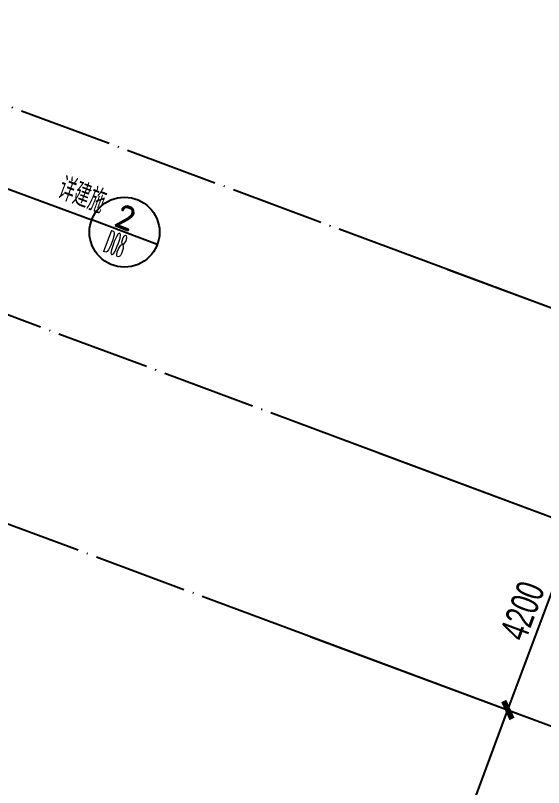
# Model space of a CAD drawing. Header units: millimetres. Extents: x 600121811 to 600690586, y 3472921280 to 3473279938.
# Drawn here: x 600584590 to 600595900, y 3473034515 to 3473051063 of the extents above; entities that cross this region are included whole.
import ezdxf
from ezdxf.enums import TextEntityAlignment as Align

# ---------------------------------------------------------------- set-up
doc = ezdxf.new("R2010")
doc.units = ezdxf.units.MM
doc.header["$LTSCALE"] = 1000
doc.linetypes.add('AX-MALL-GIRD-200$0$DOTE', pattern=[2.4200000000000004, 2, -0.2, 0.02, -0.2])
doc.layers.get('0').update_dxf_attribs({"linetype": 'CONTINUOUS'})
for name, color, linetype in [('AX-MALL-DIM-PGJ$0$A-Anno-Note', 241, 'CONTINUOUS'), ('AX-MALL-DIM-PGJ$0$DIM_IDEN', 3, 'CONTINUOUS'), ('AX-MALL-GIRD-200$0$A-Grid', 222, 'AX-MALL-GIRD-200$0$DOTE'), ('AX-MALL-GIRD-200$0$A-Grid-Iden', 11, 'CONTINUOUS'), ('AX-MALL-GJ-200$0$A-Anno-Note', 241, 'CONTINUOUS'), ('AX-MALL-WALL-GJ$0$A-SEE', 254, 'CONTINUOUS')]:
    doc.layers.add(name, color=color, linetype=linetype)
doc.styles.add('AX-MALL-DIM-PGJ$0$_TCH_DIM', font='zy_en.shx', dxfattribs={"width": 0.7, "bigfont": 'zy_cn.shx'})
doc.styles.add('AX-MALL-DIM-PGJ$0$_TCH_LABEL', font='ROMAND.shx', dxfattribs={"width": 0.7, "height": 5, "bigfont": 'zy_cn.shx'})
doc.styles.add('AX-MALL-GIRD-200$0$_TCH_DIM_T3', font='zy_en.shx', dxfattribs={"width": 0.7, "bigfont": 'zy_cn.shx'})
doc.dimstyles.new('AX-MALL-GIRD-200$0$_TCH_ARCH&&200', dxfattribs={"dimtxt": 595, "dimasz": 300, "dimexe": 500, "dimexo": 500, "dimgap": 152.5, "dimtad": 1, "dimdec": 0, "dimzin": 0, "dimdsep": 46, "dimtxsty": 'AX-MALL-GIRD-200$0$_TCH_DIM_T3', "dimblk": 'AX-MALL-GIRD-200$0$_ArchTick', "dimcen": 0.09, "dimclrt": 7, "dimazin": 2, "dimtfac": 1, "dimtdec": 0, "dimtix": 1, "dimtmove": 2, "dimatfit": 3, "dimfxl": 500, "dimtolj": 1, "dimtzin": 0, "dimarcsym": 0})

# ---------------------------------------------------------------- blocks, each defined once
blk = doc.blocks.new('AX-MALL-GIRD-200$0$_ArchTick')
at = {"color": 0, "linetype": 'ByBlock', "const_width": 0.4}
blk.add_lwpolyline([(-0.5, -0.5), (0.5, 0.5)], dxfattribs=at)
blk = doc.blocks.new('*D223')
at = {"layer": 'AX-MALL-GIRD-200$0$A-Grid-Iden', "color": 0, "lineweight": -2, "transparency": 16777216}
for p, q in [((600590919.102042, 3473037748.724088), (600595604.5427759, 3473036003.25993)), ((600592203.6189162, 3473028306.265912), (600595135.9987024, 3473036177.806345)), ((600587986.7222557, 3473029877.183655), (600592672.1629896, 3473028131.719496))]:
    blk.add_line(p, q, dxfattribs=at)
at = {"layer": 'AX-MALL-GIRD-200$0$A-Grid-Iden', "color": 0, "lineweight": -2, "transparency": 16777216, "xscale": 300, "yscale": 300, "zscale": 300}
for p, rotation in [((600595135.9987024, 3473036177.806345), 69.56816130891207), ((600592203.6189162, 3473028306.265912), 249.5681613089121)]:
    blk.add_blockref('AX-MALL-GIRD-200$0$_ArchTick', p, dxfattribs=dict(at, rotation=rotation))
at = {"layer": 'AX-MALL-GIRD-200$0$A-Grid-Iden', "color": 7, "transparency": 16777216, "insert": (600593248.1191435, 3473032399.127903), "char_height": 595, "attachment_point": 5, "rotation": 69.56816134080007, "style": 'AX-MALL-GIRD-200$0$_TCH_DIM_T3'}
blk.add_mtext('\\A1;8400', dxfattribs=at)
blk = doc.blocks.new('*D224')
at = {"layer": 'AX-MALL-GIRD-200$0$A-Grid-Iden', "color": 0, "lineweight": -2, "transparency": 16777216}
for p, q in [((600592385.2919347, 3473041684.494305), (600597070.7326689, 3473039939.030146)), ((600595135.9987026, 3473036177.806346), (600596602.1885954, 3473040113.576562)), ((600590919.1020422, 3473037748.724088), (600595604.5427761, 3473036003.25993))]:
    blk.add_line(p, q, dxfattribs=at)
at = {"layer": 'AX-MALL-GIRD-200$0$A-Grid-Iden', "color": 0, "lineweight": -2, "transparency": 16777216, "xscale": 300, "yscale": 300, "zscale": 300}
for p, rotation in [((600596602.1885954, 3473040113.576562), 69.56816131006254), ((600595135.9987026, 3473036177.806346), 249.5681613100625)]:
    blk.add_blockref('AX-MALL-GIRD-200$0$_ArchTick', p, dxfattribs=dict(at, rotation=rotation))
at = {"layer": 'AX-MALL-GIRD-200$0$A-Grid-Iden', "color": 7, "transparency": 16777216, "insert": (600595447.4039831, 3473038302.783228), "char_height": 595, "attachment_point": 5, "rotation": 69.56816128390682, "style": 'AX-MALL-GIRD-200$0$_TCH_DIM_T3'}
blk.add_mtext('\\A1;4200', dxfattribs=at)
blk = doc.blocks.new('*D225')
at = {"layer": 'AX-MALL-GIRD-200$0$A-Grid-Iden', "color": 0, "lineweight": -2, "transparency": 16777216}
for p, q in [((600593851.4818281, 3473045620.264521), (600598536.9225624, 3473043874.800362)), ((600596602.1885957, 3473040113.576561), (600598068.3784889, 3473044049.346777)), ((600592385.291935, 3473041684.494304), (600597070.7326691, 3473039939.030145))]:
    blk.add_line(p, q, dxfattribs=at)
at = {"layer": 'AX-MALL-GIRD-200$0$A-Grid-Iden', "color": 0, "lineweight": -2, "transparency": 16777216, "xscale": 300, "yscale": 300, "zscale": 300}
for p, rotation in [((600598068.3784889, 3473044049.346777), 69.5681613085386), ((600596602.1885957, 3473040113.576561), 249.5681613085386)]:
    blk.add_blockref('AX-MALL-GIRD-200$0$_ArchTick', p, dxfattribs=dict(at, rotation=rotation))
at = {"layer": 'AX-MALL-GIRD-200$0$A-Grid-Iden', "color": 7, "transparency": 16777216, "insert": (600596913.593876, 3473042238.553444), "char_height": 595, "attachment_point": 5, "rotation": 69.56816128390682, "style": 'AX-MALL-GIRD-200$0$_TCH_DIM_T3'}
blk.add_mtext('\\A1;4200', dxfattribs=at)
blk = doc.blocks.new('*D226')
at = {"layer": 'AX-MALL-GIRD-200$0$A-Grid-Iden', "color": 0, "lineweight": -2, "transparency": 16777216}
for p, q in [((600597412.2287117, 3473055178.563619), (600602097.6694459, 3473053433.099461)), ((600598068.3784888, 3473044049.346779), (600601629.1253724, 3473053607.645877)), ((600593851.4818282, 3473045620.264521), (600598536.9225622, 3473043874.800363))]:
    blk.add_line(p, q, dxfattribs=at)
at = {"layer": 'AX-MALL-GIRD-200$0$A-Grid-Iden', "color": 0, "lineweight": -2, "transparency": 16777216, "xscale": 300, "yscale": 300, "zscale": 300}
for p, rotation in [((600601629.1253724, 3473053607.645877), 69.56816130951937), ((600598068.3784888, 3473044049.346779), 249.5681613095194)]:
    blk.add_blockref('AX-MALL-GIRD-200$0$_ArchTick', p, dxfattribs=dict(at, rotation=rotation))
at = {"layer": 'AX-MALL-GIRD-200$0$A-Grid-Iden', "color": 7, "transparency": 16777216, "insert": (600599427.0622644, 3473048985.588102), "char_height": 595, "attachment_point": 5, "rotation": 69.56816128920542, "style": 'AX-MALL-GIRD-200$0$_TCH_DIM_T3'}
blk.add_mtext('\\A1;10200', dxfattribs=at)
blk = doc.blocks.new('AX-MALL-DIM-PGJ')
at = {"layer": 'AX-MALL-DIM-PGJ$0$DIM_IDEN'}
for p in [(600580770.1474837, 3473048710.991339), (600587628.5135536, 3473046156.048733)]:
    blk.add_line(p, (600586222.8813334, 3473046679.68798), dxfattribs=at)
blk.add_circle((600586925.6974435, 3473046417.868356), 750, dxfattribs=at)
at = {"layer": 'AX-MALL-DIM-PGJ$0$A-Anno-Note', "style": 'AX-MALL-DIM-PGJ$0$_TCH_DIM', "width": 0.7}
blk.add_text('详建施', height=506.3829787234042, rotation=339.5681613088448, dxfattribs=at).set_placement((600585459.2462678, 3473047154.195166))
at = {"layer": 'AX-MALL-DIM-PGJ$0$A-Anno-Note', "style": 'AX-MALL-DIM-PGJ$0$_TCH_LABEL'}
for s, width, p, p2 in [('2', 1.312500000214866, (600586663.8954892, 3473046579.824328), (600587059.9247279, 3473046432.291816)), ('D08', 0.4303278689229071, (600586453.1347575, 3473046014.068273), (600586849.1639962, 3473045866.53576))]:
    blk.add_text(s, height=482.9906831399546, rotation=339.5681613000222, dxfattribs=dict(at, width=width)).set_placement(p, p2, align=Align.FIT)
blk = doc.blocks.new('AX-MALL-GIRD-200')
at = {"layer": 'AX-MALL-GIRD-200$0$A-Grid'}
for p, q in [((600235486.9336561, 3473179121.574219), (600593382.9377552, 3473045794.810937)), ((600234020.7437632, 3473175185.804002), (600591916.7478616, 3473041859.04072)), ((600232554.5538701, 3473171250.033786), (600590450.5579685, 3473037923.270504))]:
    blk.add_line(p, q, dxfattribs=at)
at = {"layer": 'AX-MALL-GIRD-200$0$A-Grid-Iden'}
for p, q in [((600593382.9377551, 3473045794.810938), (600600879.6429294, 3473043002.068285)), ((600591916.747862, 3473041859.040721), (600599413.4530363, 3473039066.298068)), ((600590450.5579689, 3473037923.270505), (600597947.2631432, 3473035130.527852))]:
    blk.add_line(p, q, dxfattribs=at)
for base, p1, p2, angle, picture, middle, turn in [((600601629.1253724, 3473053607.645877), (600593382.9377548, 3473045794.810937), (600596943.684638, 3473055353.110034), 69.56816130858431, '*D226', (600599427.0622644, 3473048985.588102), 69.56816128920543), ((600598068.3784889, 3473044049.346777), (600591916.7478616, 3473041859.04072), (600593382.9377548, 3473045794.810937), 69.56816131080944, '*D225', (600596913.593876, 3473042238.553444), 69.56816128390682), ((600596602.1885954, 3473040113.576562), (600590450.5579686, 3473037923.270504), (600591916.7478616, 3473041859.04072), 69.56816130779171, '*D224', (600595447.4039831, 3473038302.783228), 69.56816128390682), ((600595135.9987024, 3473036177.806345), (600587518.1781822, 3473030051.730071), (600590450.5579686, 3473037923.270504), 69.56816130777665, '*D223', (600593248.1191435, 3473032399.127903), 69.56816134080007)]:
    dim = blk.add_linear_dim(base=base, p1=p1, p2=p2, angle=angle, dimstyle='AX-MALL-GIRD-200$0$_TCH_ARCH&&200', override={"dimgap": 0}, dxfattribs=at)
    dim.commit()
    dim.dimension.update_dxf_attribs({"geometry": picture, "text_midpoint": middle, "dimtype": 129, "text_rotation": turn})
blk = doc.blocks.new('AX-MALL-WALL-GJ')
at = {"layer": 'AX-MALL-WALL-GJ$0$A-SEE'}
blk.add_blockref('AX-MALL-GIRD-200', (0, 0), dxfattribs=at)

msp = doc.modelspace()

# ---------------------------------------------------------------- block references
at = {"layer": 'AX-MALL-GJ-200$0$A-Anno-Note'}
for name in ['AX-MALL-WALL-GJ', 'AX-MALL-DIM-PGJ']:
    msp.add_blockref(name, (0, 0), dxfattribs=at)

doc.saveas('drawing.dxf')
